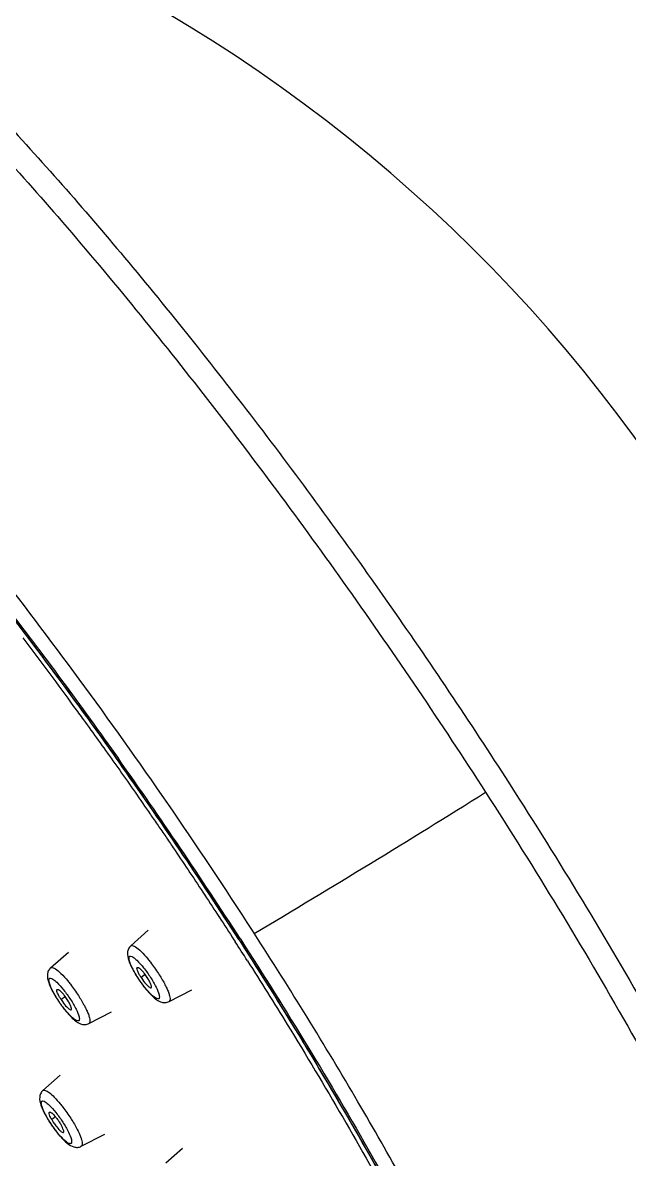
# Model space of a CAD drawing. Extents: x 11391 to 14551, y -233 to 2082.
# Drawn here: x 13456.99 to 13479.13, y 898.96 to 940.44 of the extents above; entities that cross this region are included whole.
import ezdxf

# ---------------------------------------------------------------- set-up
doc = ezdxf.new("R2010")
doc.units = 0
doc.header["$LTSCALE"] = 10
doc.header["$MEASUREMENT"] = 0
doc.layers.get('0').update_dxf_attribs({"linetype": 'CONTINUOUS'})

msp = doc.modelspace()

# ---------------------------------------------------------------- linework, layer by layer
at = {"color": 9, "linetype": 'Continuous'}
for p, q in [((13458.736, 915.637), (13458.845, 915.487)), ((13460.277, 913.503), (13460.313, 913.453)), ((13465.438, 907.204), (13465.369, 907.311)), ((13464.698, 906.966), (13464.742, 906.899)), ((13464.92, 907.013), (13464.943, 906.977)), ((13461.457, 905.695), (13461.308, 905.588)), ((13458.535, 904.891), (13458.386, 904.784)), ((13458.182, 900.506), (13458.046, 900.402))]:
    msp.add_line(p, q, dxfattribs=at)
at = {"color": 7, "linetype": 'Continuous'}
for p, q in [((13460.928, 906.747), (13461.565, 907.314)), ((13464.872, 906.981), (13464.894, 906.946)), ((13464.894, 906.946), (13464.931, 906.888)), ((13458.006, 905.944), (13458.655, 906.521)), ((13462.327, 904.712), (13463.157, 905.142)), ((13459.405, 903.909), (13460.233, 904.337)), ((13457.725, 901.465), (13458.357, 902.027)), ((13459.123, 899.43), (13459.982, 899.874)), ((13462.215, 898.825), (13462.813, 899.357))]:
    msp.add_line(p, q, dxfattribs=at)
for centre, radius, start, end in [((13433.427, 891.854), 56.797, 15.2875, 81.3886), ((13313.408, 809.362), 180.196, 32.8019, 35.28286), ((13463.982, 907.47), 3.375, 207.9439, 208.3355), ((13459.988, 904.62), 1.822, 37.6192, 39.5378), ((13459.771, 904.453), 2.097, 32.7719, 37.62), ((13465.109, 908.126), 4.678, 212.7952, 213.7531), ((13465.226, 908.204), 4.82, 213.7513, 215.3015), ((13465.188, 908.177), 4.773, 215.2984, 216.1382), ((13465.067, 908.088), 4.623, 216.137, 216.9614), ((13461.06, 906.667), 3.375, 207.9439, 208.3354), ((13462.187, 907.322), 4.678, 212.7952, 213.7531), ((13457.066, 903.817), 1.822, 37.619, 39.5377), ((13456.849, 903.649), 2.097, 32.7717, 37.6198), ((13462.304, 907.4), 4.82, 213.7513, 215.3015), ((13462.266, 907.373), 4.773, 215.2984, 216.1382), ((13462.145, 907.285), 4.623, 216.137, 216.9614), ((13460.78, 902.189), 3.377, 207.944, 208.3496), ((13461.848, 902.806), 4.611, 212.2467, 212.7926), ((13461.98, 902.892), 4.768, 212.8006, 216.1477), ((13461.891, 902.826), 4.658, 216.1388, 216.6668), ((13461.814, 902.769), 4.562, 216.6675, 216.9638)]:
    msp.add_arc(centre, radius, start, end, dxfattribs=at)
at = {"color": 9, "linetype": 'Continuous'}
for centre, radius, start, end in [((13313.649, 809.522), 179.914, 32.79783, 35.32542), ((13312.249, 808.565), 181.66, 32.8153, 35.31649), ((13262.595, 1249.226), 397.65, 300.67083, 302.0957), ((13320.566, 814.107), 171.455, 32.48936, 32.76548), ((13322.573, 815.249), 169.31, 31.22022, 32.80479)]:
    msp.add_arc(centre, radius, start, end, dxfattribs=at)
for points, knots in [([(13441.932, 948.011), (13442.345, 947.949), (13443.246, 947.685), (13444.644, 947.023), (13446.214, 946.061), (13447.943, 944.805), (13449.818, 943.265), (13452.611, 940.738), (13456.316, 936.958), (13460.875, 931.752), (13465.557, 925.877), (13470.191, 919.542), (13473.16, 915.131), (13474.606, 912.887)], [0, 0, 0, 0, 0.025797, 0.057454, 0.095279, 0.139279, 0.189273, 0.244959, 0.371733, 0.515653, 0.671935, 0.835248, 1, 1, 1, 1]), ([(13439.318, 947.414), (13439.456, 947.494), (13439.765, 947.623), (13440.283, 947.708), (13440.862, 947.691), (13441.767, 947.524), (13443.051, 947.035), (13444.724, 946.104), (13446.604, 944.804), (13448.67, 943.144), (13450.901, 941.143), (13454.194, 937.917), (13458.505, 933.192), (13463.719, 926.813), (13468.924, 919.799), (13472.258, 914.871), (13473.88, 912.353)], [0, 0, 0, 0, 0.009456, 0.019614, 0.030898, 0.043615, 0.074036, 0.11174, 0.156896, 0.209337, 0.268692, 0.334441, 0.48249, 0.647493, 0.822493, 1, 1, 1, 1]), ([(13465.369, 907.311), (13463.356, 910.431), (13459.227, 916.423), (13454.749, 922.16), (13452.456, 924.883)], [0, 0, 0, 0, 0.510491, 1, 1, 1, 1]), ([(13460.437, 913.552), (13459.074, 915.476), (13456.337, 919.183), (13453.448, 922.773), (13451.996, 924.489)], [0, 0, 0, 0, 0.512004, 1, 1, 1, 1]), ([(13452.039, 924.525), (13453.491, 922.807), (13456.378, 919.214), (13459.115, 915.506), (13460.478, 913.581)], [0, 0, 0, 0, 0.488154, 1, 1, 1, 1]), ([(13456.987, 917.986), (13457.281, 917.599), (13457.87, 916.82), (13458.447, 916.033), (13458.736, 915.637)], [0, 0, 0, 0, 0.498061, 1, 1, 1, 1]), ([(13458.845, 915.487), (13458.965, 915.323), (13459.268, 914.914), (13459.741, 914.249), (13460.098, 913.752), (13460.277, 913.503)], [0, 0, 0, 0, 0.249219, 0.624322, 1, 1, 1, 1]), ([(13460.313, 913.453), (13460.693, 912.921), (13461.16, 912.251), (13461.715, 911.442), (13461.995, 911.04), (13462.276, 910.637), (13462.633, 910.09), (13463.093, 909.416), (13463.813, 908.33), (13464.346, 907.513), (13464.698, 906.966)], [0, 0, 0, 0, 0.250365, 0.313012, 0.375675, 0.438311, 0.500902, 0.626064, 0.751023, 1, 1, 1, 1]), ([(13474.606, 912.887), (13476.398, 910.107), (13479.688, 904.709), (13483.301, 897.95), (13485.637, 892.905), (13487.005, 889.566), (13488.037, 886.572), (13488.537, 884.674), (13488.715, 883.792)], [0, 0, 0, 0, 0.305612, 0.583666, 0.707539, 0.819057, 0.916894, 1, 1, 1, 1]), ([(13473.881, 912.352), (13475.685, 909.552), (13478.997, 904.118), (13482.633, 897.313), (13484.982, 892.236), (13486.355, 888.877), (13487.391, 885.866), (13487.891, 883.959), (13488.067, 883.073)], [0, 0, 0, 0, 0.305827, 0.583992, 0.707858, 0.819326, 0.917048, 1, 1, 1, 1]), ([(13464.943, 906.977), (13466.609, 904.392), (13469.656, 899.385), (13472.404, 894.205), (13473.604, 891.695)], [0, 0, 0, 0, 0.525033, 1, 1, 1, 1]), ([(13476.799, 875.034), (13477.066, 875.066), (13477.463, 875.186), (13477.887, 875.513), (13478.249, 875.953), (13478.551, 876.726), (13478.675, 877.867), (13478.593, 879.263), (13478.305, 880.91), (13477.815, 882.797), (13476.84, 885.772), (13475.115, 889.945), (13472.454, 895.356), (13469.191, 901.207), (13466.742, 905.179), (13465.439, 907.203)], [0, 0, 0, 0, 0.022285, 0.033009, 0.044117, 0.069221, 0.100353, 0.138763, 0.184914, 0.238846, 0.300356, 0.444471, 0.613011, 0.800338, 1, 1, 1, 1]), ([(13460.928, 906.747), (13460.936, 906.754), (13460.966, 906.767), (13461.029, 906.752), (13461.073, 906.728), (13461.099, 906.712)], [0, 0, 0, 0, 0.171029, 0.505459, 1, 1, 1, 1]), ([(13461.099, 906.712), (13461.174, 906.664), (13461.332, 906.521), (13461.473, 906.364), (13461.551, 906.271)], [0, 0, 0, 0, 0.42215, 1, 1, 1, 1]), ([(13460.876, 906.219), (13460.871, 906.24), (13460.865, 906.277), (13460.866, 906.325), (13460.884, 906.361), (13460.907, 906.368), (13460.917, 906.368)], [0, 0, 0, 0, 0.365131, 0.631135, 0.820486, 1, 1, 1, 1]), ([(13461.186, 905.588), (13461.113, 905.702), (13460.995, 905.905), (13460.899, 906.122), (13460.876, 906.219)], [0, 0, 0, 0, 0.578747, 1, 1, 1, 1]), ([(13460.917, 906.368), (13460.952, 906.368), (13461.038, 906.32), (13461.107, 906.262), (13461.149, 906.222)], [0, 0, 0, 0, 0.371634, 1, 1, 1, 1]), ([(13461.149, 906.222), (13461.24, 906.137), (13461.418, 905.931), (13461.576, 905.711), (13461.656, 905.588)], [0, 0, 0, 0, 0.460312, 1, 1, 1, 1]), ([(13461.551, 906.271), (13461.585, 906.229), (13461.724, 906.056), (13461.851, 905.875), (13461.943, 905.734)], [0, 0, 0, 0, 0.241157, 1, 1, 1, 1]), ([(13465.187, 906.203), (13465.679, 905.431), (13467.558, 902.427), (13469.341, 899.363), (13470.594, 897.052)], [0, 0, 0, 0, 0.25824, 1, 1, 1, 1]), ([(13458.006, 905.944), (13458.014, 905.951), (13458.044, 905.964), (13458.107, 905.949), (13458.151, 905.924), (13458.177, 905.908)], [0, 0, 0, 0, 0.171029, 0.505459, 1, 1, 1, 1]), ([(13458.177, 905.908), (13458.252, 905.86), (13458.41, 905.718), (13458.551, 905.561), (13458.629, 905.467)], [0, 0, 0, 0, 0.42215, 1, 1, 1, 1]), ([(13461.943, 905.734), (13462.019, 905.615), (13462.124, 905.439), (13462.239, 905.208), (13462.303, 905.061), (13462.345, 904.932), (13462.37, 904.824), (13462.361, 904.73), (13462.327, 904.713)], [0, 0, 0, 0, 0.376857, 0.543159, 0.687787, 0.806871, 0.897776, 1, 1, 1, 1]), ([(13457.954, 905.415), (13457.949, 905.436), (13457.943, 905.473), (13457.944, 905.522), (13457.962, 905.558), (13457.985, 905.564), (13457.995, 905.564)], [0, 0, 0, 0, 0.365131, 0.631135, 0.820486, 1, 1, 1, 1]), ([(13458.264, 904.784), (13458.19, 904.899), (13458.073, 905.102), (13457.976, 905.319), (13457.954, 905.415)], [0, 0, 0, 0, 0.578747, 1, 1, 1, 1]), ([(13457.995, 905.564), (13458.03, 905.565), (13458.116, 905.517), (13458.185, 905.458), (13458.227, 905.419)], [0, 0, 0, 0, 0.371634, 1, 1, 1, 1]), ([(13458.227, 905.419), (13458.318, 905.333), (13458.496, 905.128), (13458.654, 904.907), (13458.734, 904.784)], [0, 0, 0, 0, 0.460312, 1, 1, 1, 1]), ([(13458.629, 905.467), (13458.663, 905.426), (13458.802, 905.253), (13458.929, 905.071), (13459.02, 904.93)], [0, 0, 0, 0, 0.241157, 1, 1, 1, 1]), ([(13461.693, 904.953), (13461.602, 905.039), (13461.423, 905.244), (13461.265, 905.465), (13461.186, 905.588)], [0, 0, 0, 0, 0.460312, 1, 1, 1, 1]), ([(13461.656, 905.588), (13461.729, 905.473), (13461.847, 905.27), (13461.943, 905.053), (13461.965, 904.957)], [0, 0, 0, 0, 0.578747, 1, 1, 1, 1]), ([(13458.771, 904.15), (13458.68, 904.235), (13458.501, 904.441), (13458.343, 904.661), (13458.264, 904.784)], [0, 0, 0, 0, 0.460312, 1, 1, 1, 1]), ([(13458.734, 904.784), (13458.807, 904.67), (13458.925, 904.467), (13459.021, 904.25), (13459.043, 904.153)], [0, 0, 0, 0, 0.578747, 1, 1, 1, 1]), ([(13459.02, 904.93), (13459.097, 904.811), (13459.202, 904.636), (13459.317, 904.405), (13459.381, 904.257), (13459.423, 904.128), (13459.448, 904.02), (13459.439, 903.927), (13459.405, 903.909)], [0, 0, 0, 0, 0.376857, 0.543159, 0.687787, 0.806871, 0.897776, 1, 1, 1, 1]), ([(13461.925, 904.808), (13461.89, 904.807), (13461.804, 904.855), (13461.735, 904.914), (13461.693, 904.953)], [0, 0, 0, 0, 0.371634, 1, 1, 1, 1]), ([(13461.965, 904.957), (13461.97, 904.936), (13461.977, 904.899), (13461.976, 904.85), (13461.958, 904.814), (13461.935, 904.808), (13461.925, 904.808)], [0, 0, 0, 0, 0.365131, 0.631135, 0.820486, 1, 1, 1, 1]), ([(13459.002, 904.004), (13458.968, 904.004), (13458.882, 904.052), (13458.813, 904.11), (13458.771, 904.15)], [0, 0, 0, 0, 0.371634, 1, 1, 1, 1]), ([(13459.043, 904.153), (13459.048, 904.132), (13459.055, 904.095), (13459.054, 904.047), (13459.036, 904.011), (13459.013, 904.004), (13459.002, 904.004)], [0, 0, 0, 0, 0.365131, 0.631135, 0.820486, 1, 1, 1, 1]), ([(13473.549, 891.665), (13472.664, 893.522), (13470.688, 897.352), (13468.531, 901.082), (13467.364, 903.007)], [0, 0, 0, 0, 0.477507, 1, 1, 1, 1]), ([(13457.725, 901.465), (13457.746, 901.484), (13457.81, 901.477), (13457.881, 901.439), (13457.926, 901.409), (13457.95, 901.39)], [0, 0, 0, 0, 0.348859, 0.632233, 1, 1, 1, 1]), ([(13457.673, 900.936), (13457.668, 900.957), (13457.661, 900.994), (13457.662, 901.042), (13457.68, 901.079), (13457.703, 901.085), (13457.714, 901.085)], [0, 0, 0, 0, 0.365131, 0.631135, 0.820486, 1, 1, 1, 1]), ([(13457.714, 901.085), (13457.748, 901.086), (13457.834, 901.037), (13457.903, 900.979), (13457.945, 900.94)], [0, 0, 0, 0, 0.371634, 1, 1, 1, 1]), ([(13457.95, 901.39), (13458.017, 901.34), (13458.157, 901.208), (13458.284, 901.065), (13458.352, 900.982)], [0, 0, 0, 0, 0.439626, 1, 1, 1, 1]), ([(13457.982, 900.305), (13457.909, 900.419), (13457.791, 900.623), (13457.695, 900.84), (13457.673, 900.936)], [0, 0, 0, 0, 0.578747, 1, 1, 1, 1]), ([(13457.945, 900.94), (13458.036, 900.854), (13458.215, 900.649), (13458.373, 900.428), (13458.452, 900.305)], [0, 0, 0, 0, 0.460312, 1, 1, 1, 1]), ([(13458.352, 900.982), (13458.386, 900.941), (13458.522, 900.77), (13458.649, 900.591), (13458.739, 900.451)], [0, 0, 0, 0, 0.241456, 1, 1, 1, 1]), ([(13458.489, 899.671), (13458.398, 899.756), (13458.22, 899.961), (13458.062, 900.182), (13457.982, 900.305)], [0, 0, 0, 0, 0.460312, 1, 1, 1, 1]), ([(13458.452, 900.305), (13458.525, 900.191), (13458.643, 899.988), (13458.739, 899.771), (13458.762, 899.674)], [0, 0, 0, 0, 0.578747, 1, 1, 1, 1]), ([(13458.739, 900.451), (13458.753, 900.429), (13458.809, 900.341), (13458.862, 900.252), (13458.9, 900.185)], [0, 0, 0, 0, 0.256058, 1, 1, 1, 1]), ([(13458.9, 900.185), (13458.951, 900.094), (13459.021, 899.961), (13459.094, 899.788), (13459.133, 899.681), (13459.155, 899.588), (13459.166, 899.507), (13459.149, 899.443), (13459.123, 899.43)], [0, 0, 0, 0, 0.384992, 0.548806, 0.689103, 0.803781, 0.892065, 1, 1, 1, 1]), ([(13458.721, 899.525), (13458.686, 899.524), (13458.6, 899.573), (13458.531, 899.631), (13458.489, 899.671)], [0, 0, 0, 0, 0.371634, 1, 1, 1, 1]), ([(13458.762, 899.674), (13458.767, 899.653), (13458.773, 899.616), (13458.772, 899.568), (13458.754, 899.532), (13458.731, 899.525), (13458.721, 899.525)], [0, 0, 0, 0, 0.365131, 0.631135, 0.820486, 1, 1, 1, 1])]:
    msp.add_open_spline(points, degree=3, knots=knots, dxfattribs=at)
at = {"color": 7, "linetype": 'Continuous'}
for points, knots in [([(13451.988, 924.486), (13453.454, 922.755), (13456.369, 919.131), (13459.129, 915.389), (13460.504, 913.446)], [0, 0, 0, 0, 0.487875, 1, 1, 1, 1]), ([(13464.931, 906.888), (13466.594, 904.304), (13469.63, 899.304), (13472.365, 894.131), (13473.556, 891.627)], [0, 0, 0, 0, 0.52574, 1, 1, 1, 1]), ([(13460.81, 906.506), (13460.8, 906.407), (13460.852, 906.188), (13460.945, 905.993), (13461.001, 905.889)], [0, 0, 0, 0, 0.456059, 1, 1, 1, 1]), ([(13460.928, 906.747), (13460.893, 906.716), (13460.837, 906.639), (13460.814, 906.549), (13460.81, 906.506)], [0, 0, 0, 0, 0.523602, 1, 1, 1, 1]), ([(13457.888, 905.702), (13457.878, 905.604), (13457.93, 905.384), (13458.023, 905.19), (13458.079, 905.085)], [0, 0, 0, 0, 0.456059, 1, 1, 1, 1]), ([(13458.006, 905.944), (13457.971, 905.912), (13457.915, 905.836), (13457.892, 905.746), (13457.888, 905.702)], [0, 0, 0, 0, 0.523602, 1, 1, 1, 1]), ([(13461.012, 905.868), (13461.024, 905.846), (13461.076, 905.752), (13461.132, 905.66), (13461.176, 905.591)], [0, 0, 0, 0, 0.241721, 1, 1, 1, 1]), ([(13461.225, 905.729), (13461.205, 905.768), (13461.176, 905.832), (13461.154, 905.903), (13461.156, 905.93)], [0, 0, 0, 0, 0.613637, 1, 1, 1, 1]), ([(13461.156, 905.93), (13461.156, 905.933), (13461.156, 905.943), (13461.16, 905.953), (13461.165, 905.957)], [0, 0, 0, 0, 0.30335, 1, 1, 1, 1]), ([(13461.165, 905.957), (13461.173, 905.964), (13461.197, 905.961), (13461.223, 905.946), (13461.297, 905.894), (13461.35, 905.833), (13461.393, 905.78)], [0, 0, 0, 0, 0.108126, 0.198741, 0.315071, 1, 1, 1, 1]), ([(13461.308, 905.588), (13461.3, 905.6), (13461.271, 905.646), (13461.244, 905.693), (13461.225, 905.729)], [0, 0, 0, 0, 0.260096, 1, 1, 1, 1]), ([(13461.308, 905.588), (13461.324, 905.563), (13461.388, 905.469), (13461.459, 905.378), (13461.517, 905.318)], [0, 0, 0, 0, 0.263766, 1, 1, 1, 1]), ([(13461.373, 905.308), (13461.479, 905.168), (13461.637, 904.978), (13461.873, 904.772), (13461.995, 904.706), (13462.059, 904.689)], [0, 0, 0, 0, 0.563793, 0.78802, 1, 1, 1, 1]), ([(13461.517, 905.318), (13461.546, 905.287), (13461.588, 905.247), (13461.643, 905.215), (13461.667, 905.212), (13461.674, 905.216)], [0, 0, 0, 0, 0.667897, 0.874013, 1, 1, 1, 1]), ([(13461.674, 905.216), (13461.686, 905.223), (13461.689, 905.257), (13461.68, 905.296), (13461.657, 905.365), (13461.609, 905.463), (13461.561, 905.545), (13461.534, 905.588)], [0, 0, 0, 0, 0.103412, 0.194164, 0.313, 0.624414, 1, 1, 1, 1]), ([(13458.089, 905.065), (13458.102, 905.042), (13458.154, 904.948), (13458.21, 904.856), (13458.254, 904.788)], [0, 0, 0, 0, 0.241721, 1, 1, 1, 1]), ([(13458.303, 904.926), (13458.283, 904.965), (13458.253, 905.029), (13458.232, 905.099), (13458.234, 905.127)], [0, 0, 0, 0, 0.613639, 1, 1, 1, 1]), ([(13458.234, 905.127), (13458.234, 905.13), (13458.234, 905.139), (13458.238, 905.149), (13458.243, 905.154)], [0, 0, 0, 0, 0.303416, 1, 1, 1, 1]), ([(13458.243, 905.154), (13458.251, 905.161), (13458.275, 905.157), (13458.301, 905.142), (13458.375, 905.09), (13458.428, 905.029), (13458.471, 904.977)], [0, 0, 0, 0, 0.108172, 0.198809, 0.315147, 1, 1, 1, 1]), ([(13458.386, 904.784), (13458.378, 904.796), (13458.349, 904.842), (13458.322, 904.89), (13458.303, 904.926)], [0, 0, 0, 0, 0.260095, 1, 1, 1, 1]), ([(13458.386, 904.784), (13458.402, 904.759), (13458.466, 904.666), (13458.535, 904.576), (13458.593, 904.516)], [0, 0, 0, 0, 0.264112, 1, 1, 1, 1]), ([(13458.752, 904.412), (13458.764, 904.419), (13458.767, 904.453), (13458.758, 904.493), (13458.735, 904.561), (13458.687, 904.66), (13458.639, 904.741), (13458.612, 904.784)], [0, 0, 0, 0, 0.103513, 0.194147, 0.31291, 0.624137, 1, 1, 1, 1]), ([(13458.451, 904.505), (13458.557, 904.364), (13458.715, 904.174), (13458.951, 903.969), (13459.073, 903.903), (13459.137, 903.885)], [0, 0, 0, 0, 0.563793, 0.78802, 1, 1, 1, 1]), ([(13458.593, 904.516), (13458.623, 904.485), (13458.665, 904.445), (13458.721, 904.411), (13458.745, 904.408), (13458.752, 904.412)], [0, 0, 0, 0, 0.667988, 0.874478, 1, 1, 1, 1]), ([(13462.059, 904.689), (13462.101, 904.677), (13462.193, 904.666), (13462.285, 904.691), (13462.327, 904.712)], [0, 0, 0, 0, 0.476393, 1, 1, 1, 1]), ([(13459.137, 903.885), (13459.179, 903.873), (13459.271, 903.862), (13459.363, 903.887), (13459.405, 903.909)], [0, 0, 0, 0, 0.476393, 1, 1, 1, 1]), ([(13457.725, 901.465), (13457.689, 901.433), (13457.633, 901.357), (13457.61, 901.266), (13457.606, 901.223)], [0, 0, 0, 0, 0.523602, 1, 1, 1, 1]), ([(13457.606, 901.223), (13457.597, 901.125), (13457.648, 900.905), (13457.742, 900.71), (13457.797, 900.606)], [0, 0, 0, 0, 0.456059, 1, 1, 1, 1]), ([(13457.953, 900.626), (13457.952, 900.632), (13457.95, 900.647), (13457.953, 900.666), (13457.961, 900.673)], [0, 0, 0, 0, 0.333426, 1, 1, 1, 1]), ([(13458.046, 900.402), (13458.022, 900.444), (13457.986, 900.516), (13457.957, 900.593), (13457.953, 900.626)], [0, 0, 0, 0, 0.590015, 1, 1, 1, 1]), ([(13457.961, 900.673), (13457.969, 900.68), (13457.992, 900.679), (13458.018, 900.665), (13458.089, 900.615), (13458.141, 900.555), (13458.184, 900.504)], [0, 0, 0, 0, 0.107267, 0.19481, 0.310701, 1, 1, 1, 1]), ([(13457.808, 900.585), (13457.819, 900.565), (13457.863, 900.484), (13457.911, 900.405), (13457.948, 900.346)], [0, 0, 0, 0, 0.242352, 1, 1, 1, 1]), ([(13458.046, 900.402), (13458.053, 900.39), (13458.083, 900.338), (13458.115, 900.288), (13458.141, 900.251)], [0, 0, 0, 0, 0.240559, 1, 1, 1, 1]), ([(13458.141, 900.251), (13458.157, 900.227), (13458.219, 900.141), (13458.286, 900.059), (13458.342, 900.006)], [0, 0, 0, 0, 0.274541, 1, 1, 1, 1]), ([(13458.184, 900.504), (13458.194, 900.493), (13458.233, 900.445), (13458.269, 900.395), (13458.296, 900.356)], [0, 0, 0, 0, 0.240066, 1, 1, 1, 1]), ([(13458.296, 900.356), (13458.305, 900.343), (13458.337, 900.295), (13458.367, 900.246), (13458.388, 900.208)], [0, 0, 0, 0, 0.256811, 1, 1, 1, 1]), ([(13458.471, 899.934), (13458.48, 899.939), (13458.488, 899.975), (13458.461, 900.068), (13458.422, 900.149), (13458.388, 900.208)], [0, 0, 0, 0, 0.109584, 0.312937, 1, 1, 1, 1]), ([(13458.169, 900.026), (13458.186, 900.003), (13458.252, 899.918), (13458.321, 899.835), (13458.374, 899.775)], [0, 0, 0, 0, 0.259605, 1, 1, 1, 1]), ([(13458.342, 900.006), (13458.366, 899.983), (13458.4, 899.952), (13458.456, 899.925), (13458.471, 899.934)], [0, 0, 0, 0, 0.66819, 1, 1, 1, 1]), ([(13458.374, 899.775), (13458.447, 899.693), (13458.588, 899.547), (13458.765, 899.431), (13458.855, 899.406)], [0, 0, 0, 0, 0.539944, 1, 1, 1, 1]), ([(13458.855, 899.406), (13458.897, 899.394), (13458.99, 899.383), (13459.081, 899.408), (13459.123, 899.43)], [0, 0, 0, 0, 0.476393, 1, 1, 1, 1])]:
    msp.add_open_spline(points, degree=3, knots=knots, dxfattribs=at)

doc.saveas('drawing.dxf')
